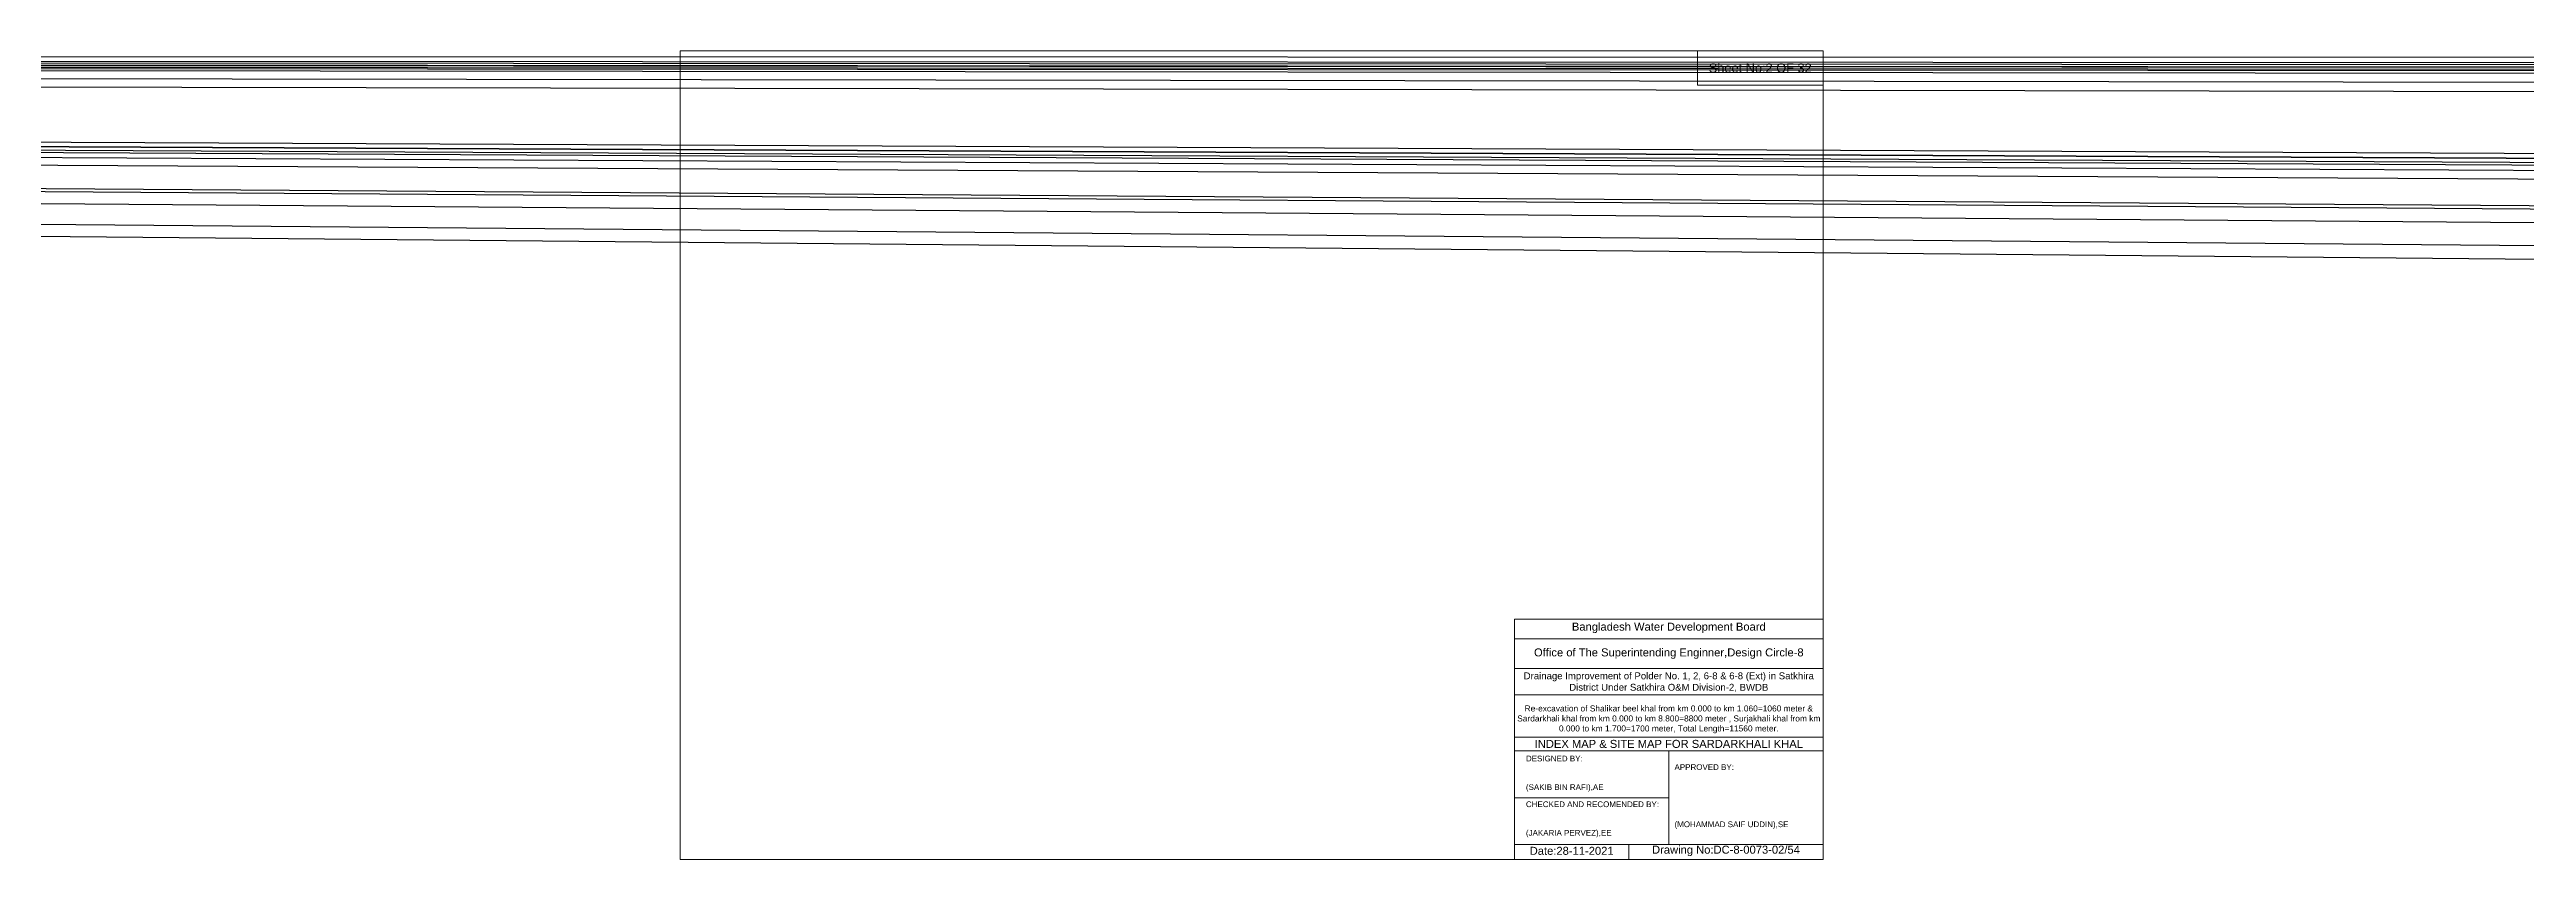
# Model space of a CAD drawing. Header units: inches. Extents: x 0 to 416000, y -4242 to 7.
# Drawn here: x 106690 to 119687, y -4242 to 7 of the extents above; entities that cross this region are included whole.
import ezdxf

# ---------------------------------------------------------------- set-up
doc = ezdxf.new("R2010")
doc.units = ezdxf.units.IN
doc.header["$LTSCALE"] = 7
doc.header["$MEASUREMENT"] = 0
doc.layers.add('Cross section Data Border', color=7, linetype='Continuous', lineweight=9)
doc.layers.add('Cross Section Labels', color=7, linetype='Continuous', lineweight=9)
doc.styles.get("Standard").update_dxf_attribs({"font": 'arial.ttf'})
doc.dimstyles.get("Standard").update_dxf_attribs({"dimtxt": 0.18, "dimasz": 0.18, "dimexe": 0.18, "dimexo": 0.0625, "dimgap": 0.09, "dimtad": 0, "dimtih": 1, "dimtoh": 1, "dimdec": 4, "dimzin": 0, "dimdsep": 46, "dimtxsty": 'Standard', "dimcen": 0.09, "dimadec": 0, "dimazin": 0, "dimtfac": 1, "dimtdec": 4, "dimtofl": 0, "dimtmove": 0, "dimatfit": 3, "dimfxl": 1, "dimtolj": 1, "dimtzin": 0, "dimarcsym": 0})

msp = doc.modelspace()

# ---------------------------------------------------------------- linework, layer by layer
at = {"layer": 'Cross section Data Border'}
for points in [[(110000, 0), (116000, 0), (116000, -4242), (110000, -4242)], [(115340, 0), (116000, 0), (116000, -180), (115340, -180)]]:
    msp.add_lwpolyline(points, close=True, dxfattribs=at)
for points in [[(114380, -4242), (114380, -2982), (116000, -2982)], [(114380, -3084), (116000, -3084)], [(114380, -3240), (116000, -3240)], [(114380, -3378), (116000, -3378)], [(114380, -3600), (116000, -3600)], [(114380, -3672), (116000, -3672)], [(115190, -3672), (115190, -4164)], [(114380, -3918), (115190, -3918)], [(114380, -4164), (116000, -4164)], [(114980, -4164), (114980, -4242)]]:
    msp.add_lwpolyline(points, dxfattribs=at)

# ---------------------------------------------------------------- texts
at = {"layer": 'Cross section Data Border', "attachment_point": 5}
for s, insert, char_height in [('Sheet No:2 OF 32', (115670, -90), 48), ('Bangladesh Water Development Board', (115190, -3027), 42), ('Office of The Superintending Enginner,Design Circle-8', (115190, -3162), 42)]:
    msp.add_mtext(s, dxfattribs=dict(at, insert=insert, char_height=char_height))
at = {"layer": 'Cross section Data Border'}
for s, insert, char_height, width, attachment_point in [('Drainage Improvement of Polder No. 1, 2, 6-8 & 6-8 (Ext) in Satkhira District Under Satkhira O&M Division-2, BWDB', (115190, -3312), 36, 1680, 5), ('Re-excavation of Shalikar beel khal from km 0.000 to km 1.060=1060 meter & Sardarkhali khal from km 0.000 to km 8.800=8800 meter , Surjakhali khal from km 0.000 to km 1.700=1700 meter, Total Length=11560 meter.', (115190, -3507), 31.468, 1620, 5), ('INDEX MAP & SITE MAP FOR SARDARKHALI KHAL', (115190, -3636), 42, 1680, 5), ('DESIGNED BY:^J^J^J(SAKIB BIN RAFI),AE', (114440, -3792), 30, 840, 4), ('APPROVED BY:^J^J^J^J^J^J(MOHAMMAD SAIF UDDIN),SE', (115220, -3912), 30, 840, 4), ('CHECKED AND RECOMENDED BY:^J^J^J(JAKARIA PERVEZ),EE', (114440, -4032), 30, 840, 4), ('Date:28-11-2021', (114680, -4197), 42, 840, 5), ('Drawing No:DC-8-0073-02/54', (115490, -4197), 42, 1320, 5)]:
    msp.add_mtext(s, dxfattribs=dict(at, insert=insert, char_height=char_height, width=width, attachment_point=attachment_point))

# ---------------------------------------------------------------- leaders
at = {"layer": 'Cross Section Labels', "annotation_type": 0, "has_hookline": 1, "hookline_direction": 0, "text_width": 497}
for points in [[(0, 0), (193167, -1761), (193347, -1761)], [(0, 0), (202878, -361), (203058, -361)], [(0, 0), (212708, -290), (212888, -290)], [(0, 0), (212832, -1815), (213012, -1815)], [(0, 0), (223015, -154), (223195, -154)], [(0, 0), (232555, -1747), (232735, -1747)], [(0, 0), (242747, -1680), (242927, -1680)], [(0, 0), (252652, -245), (252832, -245)], [(0, 0), (252778, -1712), (252958, -1712)], [(0, 0), (262182, -226), (262362, -226)], [(0, 0), (292730, -1644), (292910, -1644)], [(0, 0), (302388, -1583), (302568, -1583)], [(0, 0), (313700, -186), (313880, -186)], [(0, 0), (322958, -1614), (323138, -1614)], [(0, 0), (332446, -171), (332626, -171)], [(0, 0), (332565, -1624), (332745, -1624)], [(0, 0), (342778, -95), (342958, -95)], [(0, 0), (342899, -1611), (343079, -1611)], [(0, 0), (372584, -1671), (372764, -1671)], [(0, 0), (383141, -273), (383321, -273)], [(0, 0), (382536, -1802), (382716, -1802)], [(0, 0), (392544, -312), (392724, -312)], [(0, 0), (402652, -287), (402832, -287)]]:
    msp.add_leader(points, dimstyle='Standard', override={"dimasz": 43.2}, dxfattribs=at)

doc.saveas('drawing.dxf')
